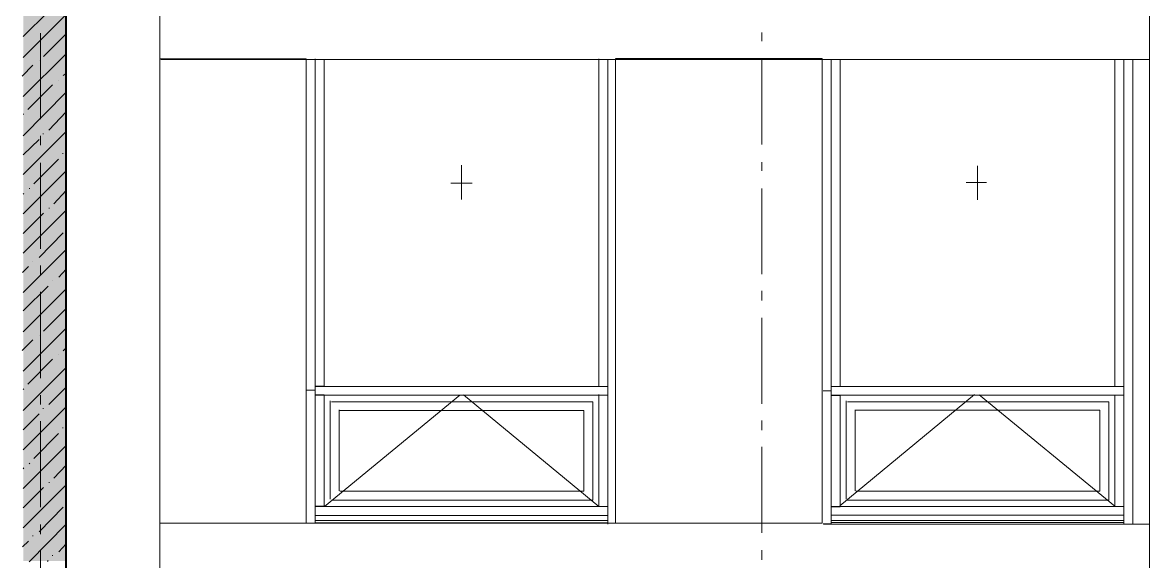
# Model space of a CAD drawing. Header units: millimetres. Extents: x -135211 to 49383, y -8033 to 228499.
# Drawn here: x -50898 to -44344, y 11422 to 14555 of the extents above; entities that cross this region are included whole.
import ezdxf

# ---------------------------------------------------------------- set-up
doc = ezdxf.new("R2010")
doc.units = ezdxf.units.MM
doc.layers.add('PDF _Геометрия', color=7, linetype='Continuous', true_color=0x1d1d1d)
doc.layers.add('PDF _Сплошная заливка', color=7, linetype='Continuous', true_color=0xffffff)

msp = doc.modelspace()

# ---------------------------------------------------------------- hatches: boundary and pattern name
at = {"layer": 'PDF _Сплошная заливка', "transparency": 33554559}
h = msp.add_hatch(color=256, dxfattribs=at)
h.paths.add_polyline_path([(-50650.1, 17125.9), (-50650.1, 18239.3), (-50893.6, 18239.3), (-50893.6, 17125.9)])
h.paths.add_polyline_path([(-50650.1, 17024.3), (-50893.6, 17024.3), (-50893.6, 11423.9), (-50650.1, 11423.9)])

# ---------------------------------------------------------------- linework, layer by layer
at = {"layer": 'PDF _Геометрия', "color": 7, "lineweight": 9}
for points in [[(-50099.9, 17325), (-50099.9, 15166.2), (-50099.9, 14344.9), (-50099.9, 11644.1), (-50099.9, 10962.4), (-50099.9, 10145.6), (-50099.9, 6843.7), (-50099.9, 18899.5), (-50099.9, 18141.8)], [(-49248.9, 14344.9), (-49248.9, 11643.8), (-50099.8, 11643.8), (-49248.9, 11643.8)], [(-46248.1, 11644.6), (-47450.1, 11644.6), (-46248.1, 11644.6), (-46248.1, 14345.2)], [(-44440.7, 11638.4), (-44440.7, 14339), (-44440.7, 11638.4), (-46240, 11638.4)], [(-44493.3, 12439.7), (-44493.3, 14340.7)], [(-49108.5, 12354.9), (-49108.5, 11783.2)], [(-49101.5, 11777.8), (-47581.8, 11777.8), (-47581.8, 12349.4), (-49101.5, 12349.4), (-47581.8, 12349.4), (-47581.8, 11777.8)], [(-46107.8, 12355), (-46107.8, 11783.8)], [(-46100.8, 11778.3), (-44581.1, 11778.3), (-44581.1, 12349.8), (-46100.8, 12349.8), (-44581.1, 12349.8), (-44581.1, 11778.3)], [(-49055.8, 12302.6), (-49055.8, 11832.8)], [(-49052.4, 11830), (-47634.4, 11830), (-47634.4, 12299.8), (-49052.4, 12299.8), (-47634.4, 12299.8), (-47634.4, 11830)], [(-46055.1, 12303.1), (-46055.1, 11833.2)], [(-46052, 11830.6), (-44633.7, 11830.6), (-44633.7, 12300.7), (-46052, 12300.7), (-44633.7, 12300.7), (-44633.7, 11830.6)], [(-47494, 11660.4), (-49191.5, 11660.4)], [(-49191.5, 11660.4), (-47494, 11660.4)], [(-44493.3, 11660.8), (-46195.2, 11660.8)], [(-46195.2, 11660.8), (-44493.3, 11660.8)]]:
    msp.add_lwpolyline(points, close=True, dxfattribs=at)
for points in [[(-49390.3, 10140.5), (-44344.2, 10140.5), (-44344.2, 7439.2), (-49390.3, 7439.2), (-44344.2, 7439.2), (-44344.2, 6838.4), (-44344.2, 17209.8)], [(-44441.8, 14340), (-44344.2, 14340), (-44344.2, 15161.1), (-50093, 15161.1)], [(-50793.1, 13994), (-50793.1, 14493.5)], [(-46599.1, 14446.5), (-46599.1, 14497)], [(-49248.9, 11643.8), (-49248.9, 11720), (-49248.9, 12418.5), (-49248.9, 14344.9), (-50099.8, 14344.9)], [(-50093, 14340), (-44344.2, 14340), (-44344.2, 11638.7), (-44441.8, 11638.7), (-44344.2, 11638.7)], [(-47450.2, 14344.9), (-47450.2, 12418.8), (-47450.2, 11720.6), (-47450.2, 11644.3), (-47450.2, 14344.9), (-47450.2, 11644.3), (-49249, 11644.3)], [(-49196.2, 11642.5), (-49196.2, 11718.8), (-49196.2, 12417.2), (-49247.2, 12417.2), (-49196.2, 12417.2), (-49196.2, 14343.3), (-49196.2, 12442.5), (-49196.2, 12391.9), (-49196.2, 11744.1), (-49196.2, 11693.6)], [(-49143.6, 14342.3), (-49143.6, 12441.3), (-49194.6, 12441.3)], [(-47546.7, 14344.5), (-47546.7, 12443.6)], [(-47494, 11638.9), (-47494, 11715.1), (-47494, 12414), (-47494, 14340.2), (-47494, 12439.2), (-47540.9, 12439.2)], [(-46248.1, 11644.6), (-46248.1, 11720.4), (-46248.1, 12419.3), (-46248.1, 14345.2), (-47450.1, 14345.2)], [(-46599.1, 13845.1), (-46599.1, 14345.1)], [(-46195.5, 11690.5), (-46195.5, 11741.2), (-46195.5, 12389.3), (-46195.5, 12440), (-46195.5, 14340.9), (-46195.5, 12414.4), (-46241.9, 12414.4), (-46195.5, 12414.4), (-46195.5, 11716.1), (-46195.5, 11639.8), (-46241.9, 11639.8)], [(-46142.8, 14339.4), (-46142.8, 12438.9), (-46193.6, 12438.9)], [(-44546, 14342), (-44546, 12441)], [(-50793.1, 13841.3), (-50793.1, 13896.4)], [(-50793.1, 13240.1), (-50793.1, 13739.6)], [(-48345.1, 13725.4), (-48345.1, 13526)], [(-46599.1, 13693.1), (-46599.1, 13743.6)], [(-45344.4, 13722.7), (-45344.4, 13523.8)], [(-48406.7, 13621.9), (-48283.7, 13621.9)], [(-46599.1, 13091.6), (-46599.1, 13591.1)], [(-45410.4, 13625.5), (-45291.8, 13625.5)], [(-50793.1, 13087.9), (-50793.1, 13143)], [(-50793.1, 12486.7), (-50793.1, 12990.3)], [(-46599.1, 12939.7), (-46599.1, 12994.4)], [(-46599.1, 12338.2), (-46599.1, 12837.6)], [(-50793.1, 12334.5), (-50793.1, 12389.2)], [(-49194.6, 12390.2), (-49143.6, 12390.2), (-49143.6, 11743), (-49194.6, 11743)], [(-49191.5, 12439.2), (-47494, 12439.2), (-47494, 12388.2), (-49191.5, 12388.2)], [(-49141.5, 11741.1), (-48353.9, 12388.7)], [(-48333.9, 12390), (-47546.7, 11742)], [(-47546.7, 12393.2), (-47546.7, 11745.2)], [(-47540.9, 12388.2), (-47494, 12388.2), (-47494, 11740.9), (-47540.9, 11740.9)], [(-44493.3, 12431.5), (-44493.3, 12439.7), (-44493.3, 12389), (-44493.3, 11741.4), (-44493.3, 11690.2), (-46195.2, 11690.2), (-44493.3, 11690.2), (-46195.2, 11690.2)], [(-46195.2, 12439.7), (-44493.3, 12439.7), (-44543.9, 12439.7)], [(-44493.3, 12401.6), (-44493.3, 12389), (-46195.2, 12389)], [(-46193.6, 12387.6), (-46142.8, 12387.6), (-46142.8, 11740.2), (-46193.6, 11740.2)], [(-46145, 11744.9), (-45362, 12392.7)], [(-45333.6, 12390.4), (-44546, 11742.5), (-44546, 12390.4)], [(-44543.9, 12389), (-44493.3, 12389), (-44493.3, 11741.4), (-44543.9, 11741.4)], [(-50793.1, 11737.4), (-50793.1, 12237)], [(-46599.1, 12185.7), (-46599.1, 12241)], [(-46599.1, 11589), (-46599.1, 12088.5)], [(-49191.5, 11740.9), (-47494, 11740.9), (-47494, 11689.9), (-49191.5, 11689.9), (-47494, 11689.9), (-49191.5, 11689.9)], [(-46195.2, 11741.4), (-44493.3, 11741.4), (-44493.3, 11728.3)], [(-44493.3, 11715.8), (-44493.3, 11639.6)], [(-44440.7, 11714.6), (-44440.7, 11638.4), (-44491.3, 11638.4)], [(-50793.1, 11580.7), (-50793.1, 11635.8)], [(-47494, 11647.3), (-49191.5, 11647.3)], [(-44493.3, 11648.3), (-46195.2, 11648.3)], [(-50793.1, 10984.1), (-50793.1, 11483.6)], [(-46599.1, 11432.2), (-46599.1, 11487.5)]]:
    msp.add_lwpolyline(points, dxfattribs=at)
at = {"layer": 'PDF _Геометрия', "color": 7, "lineweight": 40}
msp.add_lwpolyline([(-50643.9, 6711.8), (-50643.9, 11418.9), (-50643.9, 17020.1)], dxfattribs=at)
at = {"layer": 'PDF _Геометрия', "lineweight": 9}
for points in [[(-50893.4, 14474.4), (-50749.2, 14618.1)], [(-50893.6, 14352.7), (-50643.9, 14602.4)], [(-50775.1, 14357.3), (-50643.9, 14488.5)], [(-50893.6, 14124.3), (-50643.9, 14374)], [(-50900.6, 14243.8), (-50837, 14307)], [(-50801.9, 14332.7), (-50801.9, 14332.7)], [(-50660.6, 14246.8), (-50643.9, 14259.5)], [(-50866.6, 14048.9), (-50722.9, 14193.1)], [(-50687.8, 14218.4), (-50687.8, 14218.4)], [(-50893.6, 13895.8), (-50643.9, 14149.6)], [(-50745.7, 13929.8), (-50643.9, 14035.6)], [(-50893.6, 14021.7), (-50889.6, 14021.7)], [(-50893.6, 13671.4), (-50643.9, 13921.1)], [(-50779.6, 13907.4), (-50775.5, 13907.4)], [(-50894.9, 13786.7), (-50801.9, 13875.7)], [(-50665.5, 13793.6), (-50661.5, 13793.6)], [(-50831.6, 13617.5), (-50687.8, 13761.3)], [(-50893.6, 13442.5), (-50643.9, 13692.7)], [(-50858.5, 13590.1), (-50854.5, 13590.1)], [(-50715.9, 13501.7), (-50643.9, 13578.2)], [(-50893.6, 13557.1), (-50889.6, 13561.1)], [(-50893.9, 13328.9), (-50775.5, 13447.2)], [(-50893.6, 13214), (-50643.9, 13463.8)], [(-50744.5, 13475.7), (-50740.4, 13475.7)], [(-50801.2, 13189.4), (-50661.5, 13333.2)], [(-50893.6, 12985.6), (-50643.9, 13235.3)], [(-50897.1, 13102.6), (-50863.3, 13136.5)], [(-50837, 13168.4), (-50837, 13168.4)], [(-50686.5, 13074.2), (-50643.9, 13120.8)], [(-50722.9, 13054.5), (-50722.9, 13054.5)], [(-50893.6, 12756.6), (-50643.9, 13006.9)], [(-50893.4, 12878.3), (-50749.2, 13022)], [(-50775.1, 12761.2), (-50643.9, 12892.4)], [(-50893.6, 12528.2), (-50643.9, 12777.9)], [(-50801.9, 12736.7), (-50801.9, 12736.7)], [(-50900.6, 12647.9), (-50837, 12711.1)], [(-50660.6, 12646.7), (-50643.9, 12664)], [(-50866.6, 12453.3), (-50722.9, 12597.1)], [(-50687.8, 12622.7), (-50687.8, 12622.7)], [(-50893.6, 12299.8), (-50643.9, 12549.5)], [(-50893.6, 12421.8), (-50889.6, 12425.8)], [(-50745.7, 12333.7), (-50643.9, 12435)], [(-50893.6, 12071.3), (-50643.9, 12321)], [(-50894.9, 12186.6), (-50801.9, 12279.7)], [(-50779.6, 12311.9), (-50775.5, 12311.9)], [(-50665.5, 12197.8), (-50661.5, 12197.8)], [(-50831.6, 12021.3), (-50687.8, 12165.6)], [(-50893.6, 11846.9), (-50643.9, 12096.6)], [(-50858.5, 11990), (-50854.5, 11994)], [(-50893.6, 11961.2), (-50889.6, 11965.3)], [(-50715.9, 11906.2), (-50643.9, 11982.2)], [(-50893.6, 11618), (-50643.9, 11867.7)], [(-50744.5, 11880), (-50740.4, 11880)], [(-50893.9, 11732.8), (-50775.5, 11851.2)], [(-50801.2, 11593.2), (-50661.5, 11737)], [(-50859.7, 11418.9), (-50643.9, 11639.2)], [(-50897.1, 11506.3), (-50863.3, 11540.6)], [(-50837, 11568.5), (-50837, 11572.6)], [(-50686.5, 11478.2), (-50643.9, 11524.8)], [(-50753.3, 11421.9), (-50749.2, 11426.5)], [(-50722.9, 11454.4), (-50722.9, 11458.5)]]:
    msp.add_lwpolyline(points, dxfattribs=at)

doc.saveas('drawing.dxf')
